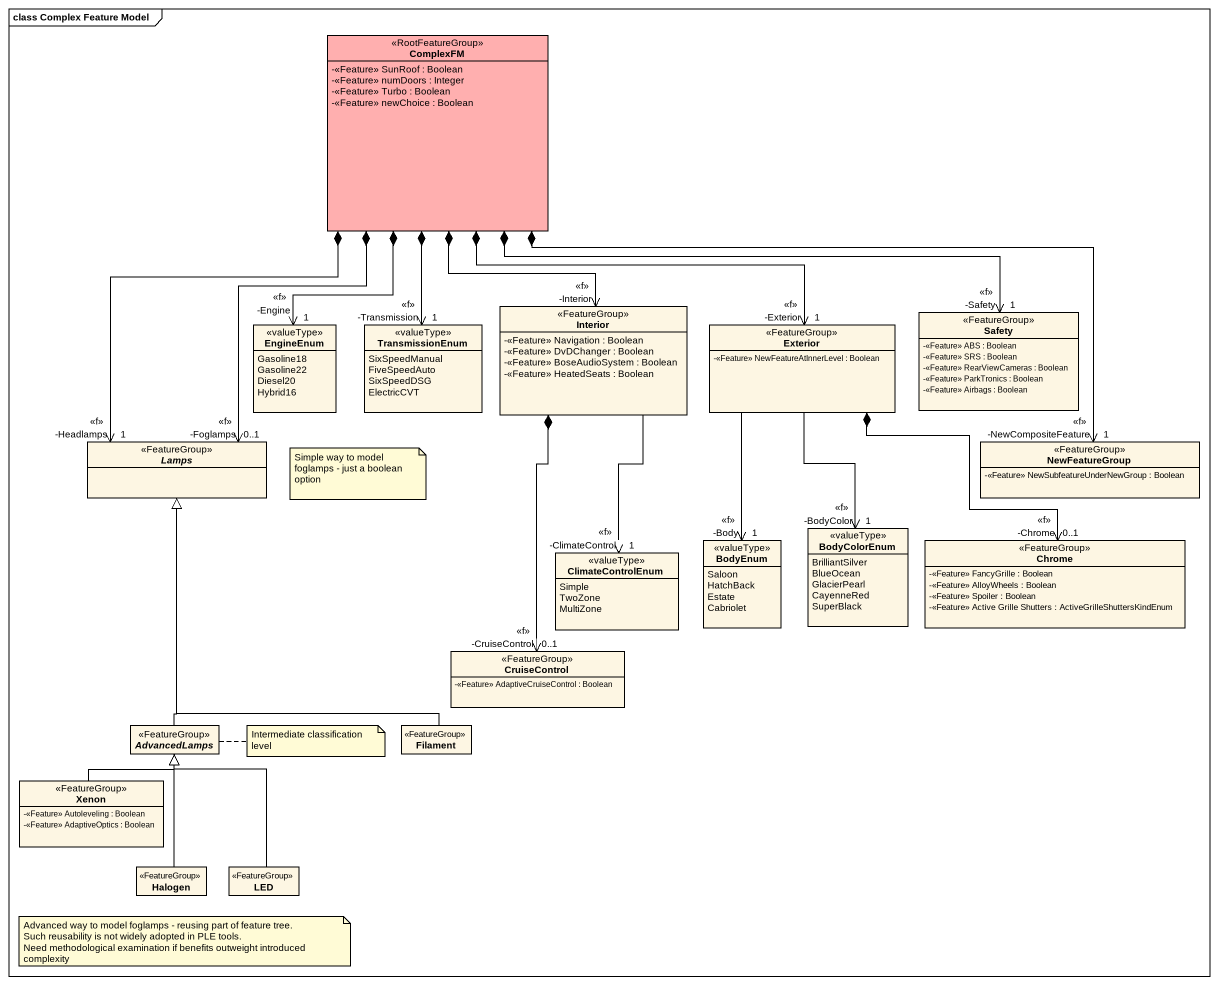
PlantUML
@startuml
mainframe class Complex Feature Model
hide circle
hide empty members
skinparam classAttributeIconSize 0
class ComplexFM <<RootFeatureGroup>> #FFAFAF {
  -<<Feature>> SunRoof : Boolean
  -<<Feature>> numDoors : Integer
  -<<Feature>> Turbo : Boolean
  -<<Feature>> newChoice : Boolean
}
class Interior <<FeatureGroup>> {
  -<<Feature>> Navigation : Boolean
  -<<Feature>> DvDChanger : Boolean
  -<<Feature>> BoseAudioSystem : Boolean
  -<<Feature>> HeatedSeats : Boolean
}
class Safety <<FeatureGroup>> {
  -<<Feature>> ABS : Boolean
  -<<Feature>> SRS : Boolean
  -<<Feature>> RearViewCameras : Boolean
  -<<Feature>> ParkTronics : Boolean
  -<<Feature>> Airbags : Boolean
}
enum EngineEnum <<valueType>> {
  Gasoline18
  Gasoline22
  Diesel20
  Hybrid16
}
enum TransmissionEnum <<valueType>> {
  SixSpeedManual
  FiveSpeedAuto
  SixSpeedDSG
  ElectricCVT
}
class Exterior <<FeatureGroup>> {
  -<<Feature>> NewFeatureAtInnerLevel : Boolean
}
abstract class Lamps <<FeatureGroup>>
class NewFeatureGroup <<FeatureGroup>> {
  -<<Feature>> NewSubfeatureUnderNewGroup : Boolean
}
enum ClimateControlEnum <<valueType>> {
  Simple
  TwoZone
  MultiZone
}
enum BodyEnum <<valueType>> {
  Saloon
  HatchBack
  Estate
  Cabriolet
}
enum BodyColorEnum <<valueType>> {
  BrilliantSilver
  BlueOcean
  GlacierPearl
  CayenneRed
  SuperBlack
}
class Chrome <<FeatureGroup>> {
  -<<Feature>> FancyGrille : Boolean
  -<<Feature>> AlloyWheels : Boolean
  -<<Feature>> Spoiler : Boolean
  -<<Feature>> Active Grille Shutters : ActiveGrilleShuttersKindEnum
}
class CruiseControl <<FeatureGroup>> {
  -<<Feature>> AdaptiveCruiseControl : Boolean
}
abstract class AdvancedLamps <<FeatureGroup>>
class Filament <<FeatureGroup>>
class Xenon <<FeatureGroup>> {
  -<<Feature>> Autoleveling : Boolean
  -<<Feature>> AdaptiveOptics : Boolean
}
class Halogen <<FeatureGroup>>
class LED <<FeatureGroup>>
ComplexFM *-right-> "-Safety\n1\n<<f>>" Safety
ComplexFM *--> "-Exterior\n<<f>>\n1" Exterior
ComplexFM *--> "-Headlamps\n<<f>>\n1" Lamps
ComplexFM *--> "-Foglamps\n<<f>>\n0..1" Lamps
ComplexFM *-right-> "-NewCompositeFeature\n1\n<<f>>" NewFeatureGroup
Interior "-Interior\n<<f>>" <-up-* ComplexFM
EngineEnum "-Engine\n<<f>>\n1" <-up-* ComplexFM
TransmissionEnum "-Transmission\n<<f>>\n1" <-up-* ComplexFM
ClimateControlEnum "-ClimateControl\n<<f>>\n1" <-up- Interior
BodyEnum "-Body\n<<f>>\n1" <-up- Exterior
BodyColorEnum "-BodyColor\n<<f>>\n1" <-up- Exterior
Chrome "-Chrome\n<<f>>\n0..1" <-up-* Exterior
CruiseControl "-CruiseControl\n<<f>>\n0..1" <-up-* Interior
AdvancedLamps -up-|> Lamps
Filament -up-|> Lamps
Xenon -up-|> AdvancedLamps
Halogen -up-|> AdvancedLamps
LED -up-|> AdvancedLamps
note as N1
  Simple way to model foglamps - just a boolean option
end note
note right of AdvancedLamps : Intermediate classification level
note as N3
  Advanced way to model foglamps - reusing part of feature tree.
  Such reusability is not widely adopted in PLE tools.
  Need methodological examination if benefits outweight introduced complexity
end note
@enduml
